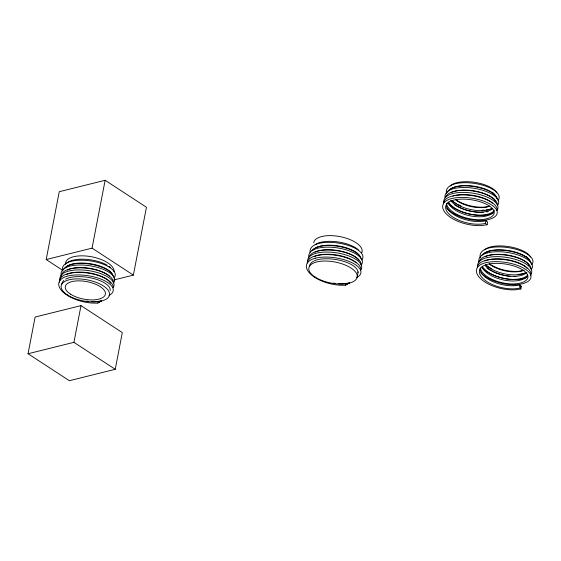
<?xml version="1.0" encoding="UTF-8"?>
<svg xmlns="http://www.w3.org/2000/svg" width="561" height="561" viewBox="0 0 561 561"><rect width="100%" height="100%" fill="white"/><g stroke="black" fill="none" stroke-linecap="round" stroke-linejoin="round"><path stroke-width="0.84" d="M28.05 353.746L35.119 317.035L80.994 305.626L122.312 332.596L115.243 369.299L69.368 380.709L28.05 353.746L73.926 342.336L115.243 369.299M62.86 270.43L46.191 259.547L59.256 191.701L105.131 180.291L146.449 207.254L133.378 275.107L113.841 279.96M73.926 342.336L80.994 305.626M46.191 259.547L92.06 248.137L105.131 180.291M357.231 276.846L358.191 271.847M485.952 220.725L487.635 222.079L487.102 224.758L485.419 223.411L485.952 220.725A24.298 11.346 13.4 0 1 459.761 217.675A24.298 11.346 13.4 0 1 446.409 204.106M97.656 303.066L101.604 300.822L97.656 303.066A27.482 12.833 13.4 0 1 63.337 292.386A27.482 12.833 13.4 0 1 67.762 276.047A27.454 11.045 8.5 0 1 103.617 280.248A27.454 11.045 8.5 0 1 108.988 295.451M345.331 285.212L349.279 282.961L345.331 285.212A27.482 12.833 13.4 0 1 311.011 274.532A27.482 12.833 13.4 0 1 315.436 258.193M101.604 300.822L96.457 301.594A24.404 11.395 13.4 0 1 91.436 301.58M349.279 282.961L344.131 283.733A24.404 11.395 13.4 0 1 338.248 283.663M487.102 224.758L481.604 225.564A27.482 12.833 13.4 0 1 447.285 214.884A27.482 12.833 13.4 0 1 451.71 198.545A27.454 11.045 8.5 0 1 490.132 204.071A27.454 11.045 8.5 0 1 488.358 219.603A27.384 12.784 13.4 0 1 446.591 208.005M92.06 248.137L133.378 275.107M480.167 268.333A24.298 11.346 13.4 0 0 493.526 281.903A24.298 11.346 13.4 0 0 519.71 284.946L520.187 287.968L520.867 288.985L515.37 289.792A27.482 12.833 13.4 0 1 481.043 279.112A27.482 12.833 13.4 0 1 485.468 262.772A27.454 11.045 8.5 0 1 523.897 268.298A27.454 11.045 8.5 0 1 522.123 283.831A27.384 12.784 13.4 0 1 480.819 272.751M485.419 223.411A24.46 11.416 13.4 0 1 451.626 216.216A24.46 11.416 13.4 0 1 453.646 200.123A24.46 9.839 8.5 0 1 487.874 205.046A24.46 9.839 8.5 0 1 486.296 218.881A24.46 11.416 13.4 0 1 461.373 216.385A24.46 11.416 13.4 0 1 446.528 203.685M497.137 210.2A26.97 10.855 8.5 0 0 481.787 197.865A26.97 10.855 8.5 0 0 452.425 196.02A27.321 12.756 13.4 0 0 443.485 203.341M493.098 213.131A27.286 10.982 8.5 0 1 489.206 214.456A27.152 12.679 13.4 0 1 447.79 202.956M496.751 210.571A27.286 10.982 8.5 0 0 485.567 196.483A27.286 10.982 8.5 0 0 452.776 193.531A27.384 12.784 13.4 0 0 443.786 202.233M497.291 205.158A26.185 10.533 8.5 0 0 482.383 193.18A26.185 10.533 8.5 0 0 453.884 191.399A26.591 12.412 13.4 0 0 445.336 197.717M492.775 208.566A23.352 9.397 8.5 0 1 486.829 211.371A23.057 10.764 13.4 0 1 450.693 200.375M493.932 210.873A24.46 9.839 8.5 0 1 487.165 214.358A24.46 11.416 13.4 0 1 448.456 202.044M492.362 203.103A24.46 9.839 8.5 0 0 454.515 195.593A24.46 11.416 13.4 0 0 452.734 196.126M451.296 192.619A24.46 11.416 13.4 0 1 455.385 191.07A24.46 9.839 8.5 0 1 495.384 201.28M445.041 197.584A27.152 12.679 13.4 0 1 453.905 188.601A26.991 10.862 8.5 0 1 486.359 191.525A26.991 10.862 8.5 0 1 497.425 205.466M488.14 211.623A25.757 12.026 13.4 0 1 486.632 211.911M483.386 212.261A25.757 12.026 13.4 0 1 454.55 204.8M447.348 192.332A25.757 12.026 13.4 0 1 455.35 186.946A25.315 10.189 8.5 0 1 481.422 188.23A25.315 10.189 8.5 0 1 497.277 198.91M497.979 200.396A26.591 10.701 8.5 0 0 487.081 186.666A26.591 10.701 8.5 0 0 455.118 183.791A26.802 12.51 13.4 0 0 446.549 193.517M496.794 192.886A24.418 9.825 8.5 0 0 480.482 183.517A24.418 9.825 8.5 0 0 456.85 182.697A24.866 11.613 13.4 0 0 450.35 186.035M493.105 192.893A22.286 8.969 8.5 0 1 494.087 194.134M496.73 198.096A24.46 9.839 8.5 0 0 481.422 187.781A24.46 9.839 8.5 0 0 456.261 186.54A24.46 11.416 13.4 0 0 450.35 189.359M485.994 209.989A26.802 12.51 13.4 0 0 489.956 209.302A26.991 10.862 8.5 0 0 492.383 208.58M484.276 210.13A26.802 12.51 13.4 0 1 481.927 210.207M461.072 205.936A26.802 12.51 13.4 0 1 458.092 204.562M456.5 203.713A26.802 12.51 13.4 0 1 451.472 200.298M489.185 206.357A24.866 11.613 13.4 0 1 455.427 199.492M451.752 200.543A24.46 11.416 13.4 0 0 488.035 209.828A24.46 9.839 8.5 0 0 492.116 208.355M456.142 200.27A22.517 10.512 13.4 0 0 487.271 206.883A22.784 9.165 8.5 0 0 489.697 206.132M448.309 202.816A23.66 11.045 13.4 0 0 463.695 214.085A23.66 11.045 13.4 0 0 486.387 215.978A23.976 9.649 8.5 0 0 494.108 210.207M527.698 275.1A24.46 9.839 8.5 0 1 520.931 278.586A24.46 11.416 13.4 0 1 482.215 266.272M527.396 268.677A24.46 9.839 8.5 0 0 488.28 259.82A24.46 11.416 13.4 0 0 484.9 261.005M531.078 268.698A26.185 10.533 8.5 0 0 515.377 257.169A26.185 10.533 8.5 0 0 487.642 255.627A26.591 12.412 13.4 0 0 479.094 261.952M526.863 277.358A27.286 10.982 8.5 0 1 522.971 278.684A27.152 12.679 13.4 0 1 482.088 267.779M530.51 274.799A27.286 10.982 8.5 0 0 519.332 260.711A27.286 10.982 8.5 0 0 486.534 257.758A27.384 12.784 13.4 0 0 477.551 266.461M478.806 261.812A27.152 12.679 13.4 0 1 487.67 252.829M515.657 276.552A25.757 12.026 13.4 0 1 514.114 276.552M510.131 276.321A25.757 12.026 13.4 0 1 491.99 271.138M491.219 270.739A25.757 12.026 13.4 0 1 487.011 268.123M481.948 255.157A25.757 12.026 13.4 0 1 489.115 251.174M485.77 256.475A24.46 11.416 13.4 0 1 489.15 255.297A24.46 9.839 8.5 0 1 529.142 265.507M485.405 265.83A23.057 10.764 13.4 0 0 520.58 275.591A23.352 9.397 8.5 0 0 526.541 272.793M482.074 267.043A23.66 11.045 13.4 0 0 497.46 278.312A23.66 11.045 13.4 0 0 520.152 280.205A23.976 9.649 8.5 0 0 527.691 275.255M480.286 267.913A24.46 11.416 13.4 0 0 495.132 280.612A24.46 11.416 13.4 0 0 520.054 283.109A24.46 9.839 8.5 0 0 521.639 269.273A24.46 9.839 8.5 0 0 487.404 264.35A24.943 11.634 13.3 0 0 485.693 280.816A24.943 11.634 13.3 0 0 520.187 287.968M486.191 260.248A26.97 10.855 8.5 0 1 517.109 262.611A26.97 10.855 8.5 0 1 530.51 275.809M477.25 267.569A27.321 12.756 13.4 0 1 486.177 260.248M485.51 264.778A24.46 11.416 13.4 0 0 521.8 274.056A24.46 9.839 8.5 0 0 525.874 272.583M484.662 253.137A24.46 11.416 13.4 0 1 490.019 250.767A24.46 9.839 8.5 0 1 530.019 260.984M522.95 270.584A24.866 11.613 13.4 0 1 489.185 263.719M484.606 249.778A24.866 11.613 13.4 0 1 490.602 246.917A24.418 9.825 8.5 0 1 514.248 247.745A24.418 9.825 8.5 0 1 530.559 257.113M489.9 264.497A22.517 10.512 13.4 0 0 521.029 271.11A22.784 9.165 8.5 0 0 524.17 270.065M523.722 273.53A26.802 12.51 13.4 0 1 518.041 274.357M491.85 268.789A26.802 12.51 13.4 0 1 486.675 265.655M480.307 257.744A26.802 12.51 13.4 0 1 488.876 248.011A26.591 10.701 8.5 0 1 520.839 250.893A26.591 10.701 8.5 0 1 531.744 264.624M526.246 256.51A22.286 8.969 8.5 0 1 528.203 258.979M489.129 251.188A25.315 10.189 8.5 0 1 515.18 252.457A25.315 10.189 8.5 0 1 531.043 263.137M526.884 272.52A26.991 10.862 8.5 0 1 523.729 273.537M487.677 252.836A26.991 10.862 8.5 0 1 520.124 255.753A26.991 10.862 8.5 0 1 531.183 269.694M310.093 252.296A26.802 12.51 13.4 0 1 318.837 243.432A26.591 10.701 8.5 0 1 350.807 246.314A26.591 10.701 8.5 0 1 361.705 260.045M315.135 244.743A24.866 11.613 13.4 0 1 320.562 242.338A24.418 9.825 8.5 0 1 358.374 249.834M358.724 260.255A24.46 9.839 8.5 0 0 319.118 250.718A24.46 11.416 13.4 0 0 315.023 252.268M361.151 265.115A26.991 10.862 8.5 0 0 350.085 251.174A26.991 10.862 8.5 0 0 317.638 248.257A27.152 12.679 13.4 0 0 308.95 258.109M315.436 258.193A27.454 11.045 8.5 0 1 351.298 262.387A27.454 11.045 8.5 0 1 356.663 277.597M360.863 269.848A26.97 10.855 8.5 0 0 345.513 257.513A26.97 10.855 8.5 0 0 316.152 255.669A27.321 12.756 13.4 0 0 307.211 262.99M359.994 256.391A24.46 9.839 8.5 0 0 319.987 246.188A24.46 11.416 13.4 0 0 315.892 247.738M335.155 283.312A24.404 11.395 13.4 0 1 333.585 283.053M309.469 266.356A24.404 11.395 13.4 0 1 313.311 261.328M314.02 260.963A24.404 11.395 13.4 0 1 317.372 259.771A24.46 9.839 8.5 0 1 343.991 261.447A24.46 9.839 8.5 0 1 357.904 272.632M313.704 242.801A24.6 10.708 10.9 0 1 340.758 236.77A24.6 10.708 10.9 0 1 361.754 252.794M360.478 270.22A27.286 10.982 8.5 0 0 349.3 256.132A27.286 10.982 8.5 0 0 316.502 253.179A27.384 12.784 13.4 0 0 307.61 262.583M361.003 258.558A25.315 10.189 8.5 0 0 345.148 247.878A25.315 10.189 8.5 0 0 319.097 246.602A25.757 12.026 13.4 0 0 311.909 250.578M361.018 264.806A26.185 10.533 8.5 0 0 346.116 252.829A26.185 10.533 8.5 0 0 317.61 251.048A26.591 12.412 13.4 0 0 309.328 256.594M313.164 249.975A24.46 11.416 13.4 0 1 314.076 249.007M356.088 262.751A24.46 9.839 8.5 0 0 318.241 255.241A24.46 11.416 13.4 0 0 314.153 256.791M112.319 274.245A24.46 9.839 8.5 0 0 72.313 264.049A24.46 11.416 13.4 0 0 65.483 267.835M114.03 277.898A26.591 10.701 8.5 0 0 103.133 264.168A26.591 10.701 8.5 0 0 71.17 261.293A26.802 12.51 13.4 0 0 62.594 271.026M88.259 301.278A24.404 11.395 13.4 0 1 86.696 301.047M61.794 284.21A24.404 11.395 13.4 0 1 63.842 280.465M65.637 279.189A24.404 11.395 13.4 0 1 69.697 277.625A24.46 9.839 8.5 0 1 96.317 279.301A24.46 9.839 8.5 0 1 110.222 290.493M113.189 287.709A26.97 10.855 8.5 0 0 97.838 275.367A26.97 10.855 8.5 0 0 68.477 273.53A27.321 12.756 13.4 0 0 59.515 282.204M113.28 287.442A27.286 10.982 8.5 0 0 100.868 273.705A27.286 10.982 8.5 0 0 68.821 271.033A27.384 12.784 13.4 0 0 59.936 280.444M113.476 282.968A26.991 10.862 8.5 0 0 102.411 269.035A26.991 10.862 8.5 0 0 69.964 266.11A27.152 12.679 13.4 0 0 61.275 275.963M113.343 282.667A26.185 10.533 8.5 0 0 98.434 270.683A26.185 10.533 8.5 0 0 69.936 268.901A26.591 12.412 13.4 0 0 61.226 276.019M65.616 264.434A24.6 10.708 10.9 0 1 89.465 256.412A24.6 10.708 10.9 0 1 113.995 271.643M107.088 265.115A24.418 9.825 8.5 0 0 72.895 260.199A24.866 11.613 13.4 0 0 66.401 263.537M109.065 266.37A24.418 9.825 8.5 0 1 110.699 267.688M110.559 283.312A24.46 9.839 8.5 0 0 70.567 273.102A24.46 11.416 13.4 0 0 66.471 274.652M109.283 276.082A24.46 9.839 8.5 0 0 71.436 268.572A24.46 11.416 13.4 0 0 67.348 270.122M113.413 277.099A25.315 10.189 8.5 0 0 98.231 265.956A25.315 10.189 8.5 0 0 71.415 264.462A25.757 12.026 13.4 0 0 63.4 269.834M521.4 286.306L520.867 288.985L519.717 284.953L521.4 286.306M315.009 277.008A24.6 10.708 10.9 0 0 356.081 279.462A24.6 10.708 10.9 0 0 327.975 261.117A24.6 10.708 10.9 0 0 315.009 277.008M67.327 294.869A24.6 10.708 10.9 0 0 108.399 297.316A24.6 10.708 10.9 0 0 80.3 278.978A24.6 10.708 10.9 0 0 67.327 294.869M70.413 294.097A20.385 8.871 10.9 0 0 104.451 296.131A20.385 8.871 10.9 0 0 81.163 280.928A20.385 8.871 10.9 0 0 70.413 294.097"/></g></svg>
